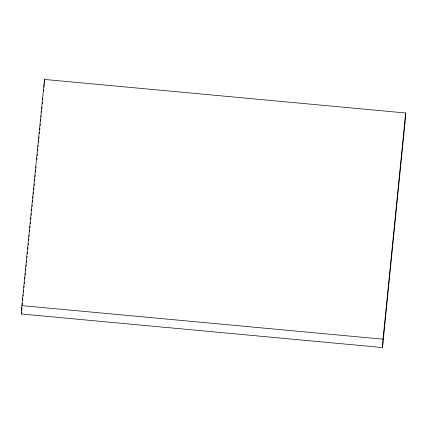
<?xml version="1.0" encoding="UTF-8"?>
<svg xmlns="http://www.w3.org/2000/svg" width="427" height="427" viewBox="0 0 427 427"><rect width="100%" height="100%" fill="white"/><g stroke="black" fill="none" stroke-linecap="round" stroke-linejoin="round"><path stroke-width="0.64" d="M21.35 314L21.862 305.62L44.488 79.443L405.65 113L405.138 121.38L382.512 347.557L21.35 314L21.547 312.009M44.013 87.177L44.211 83.954M44.291 82.667L44.488 79.443M382.512 347.557L383.024 339.177L405.65 113M21.681 310.685L22.012 307.365M22.279 304.713L22.412 303.389M22.743 300.069L22.877 298.745M23.143 296.092L23.271 294.763M23.538 292.111L23.672 290.782M24.003 287.467L24.136 286.143M24.403 283.491L24.536 282.162M24.867 278.847L25.001 277.518M25.262 274.865L25.396 273.542M25.727 270.222L25.86 268.898M26.127 266.245L26.261 264.916M26.527 262.263L26.655 260.934M26.992 257.62L27.12 256.296M27.387 253.643L27.52 252.314M27.851 249L27.985 247.671M28.251 245.018L28.385 243.694M28.716 240.374L28.849 239.051M29.111 236.398L29.244 235.069M29.575 231.754L29.709 230.425M29.975 227.772L30.109 226.449M30.37 223.796L30.504 222.467M30.835 219.152L30.968 217.823M31.235 215.171L31.368 213.847M31.699 210.527L31.833 209.203M32.1 206.551L32.228 205.222M32.564 201.907L32.692 200.578M32.959 197.925L33.092 196.601M33.359 193.943L33.493 192.62M33.824 189.305L33.957 187.976M34.219 185.323L34.352 183.994M34.683 180.68L34.817 179.356M35.083 176.703L35.217 175.374M35.548 172.06L35.681 170.731M35.948 168.078L36.076 166.754M36.807 159.458L36.941 158.129M37.208 155.476L37.341 154.147M37.672 150.832L37.806 149.509M38.067 146.856L38.2 145.527M38.531 142.212L38.665 140.883M38.932 138.231L39.065 136.907M39.396 133.587L39.53 132.263M39.791 129.611L39.924 128.281M40.191 125.629L40.325 124.3M40.656 120.985L40.789 119.661M41.056 117.003L41.189 115.68M41.52 112.365L41.654 111.036M41.915 108.383L42.049 107.054M42.38 103.74L42.513 102.416M42.78 99.763L42.913 98.434M43.639 91.138L43.773 89.814M21.862 305.62L383.024 339.177"/></g></svg>
